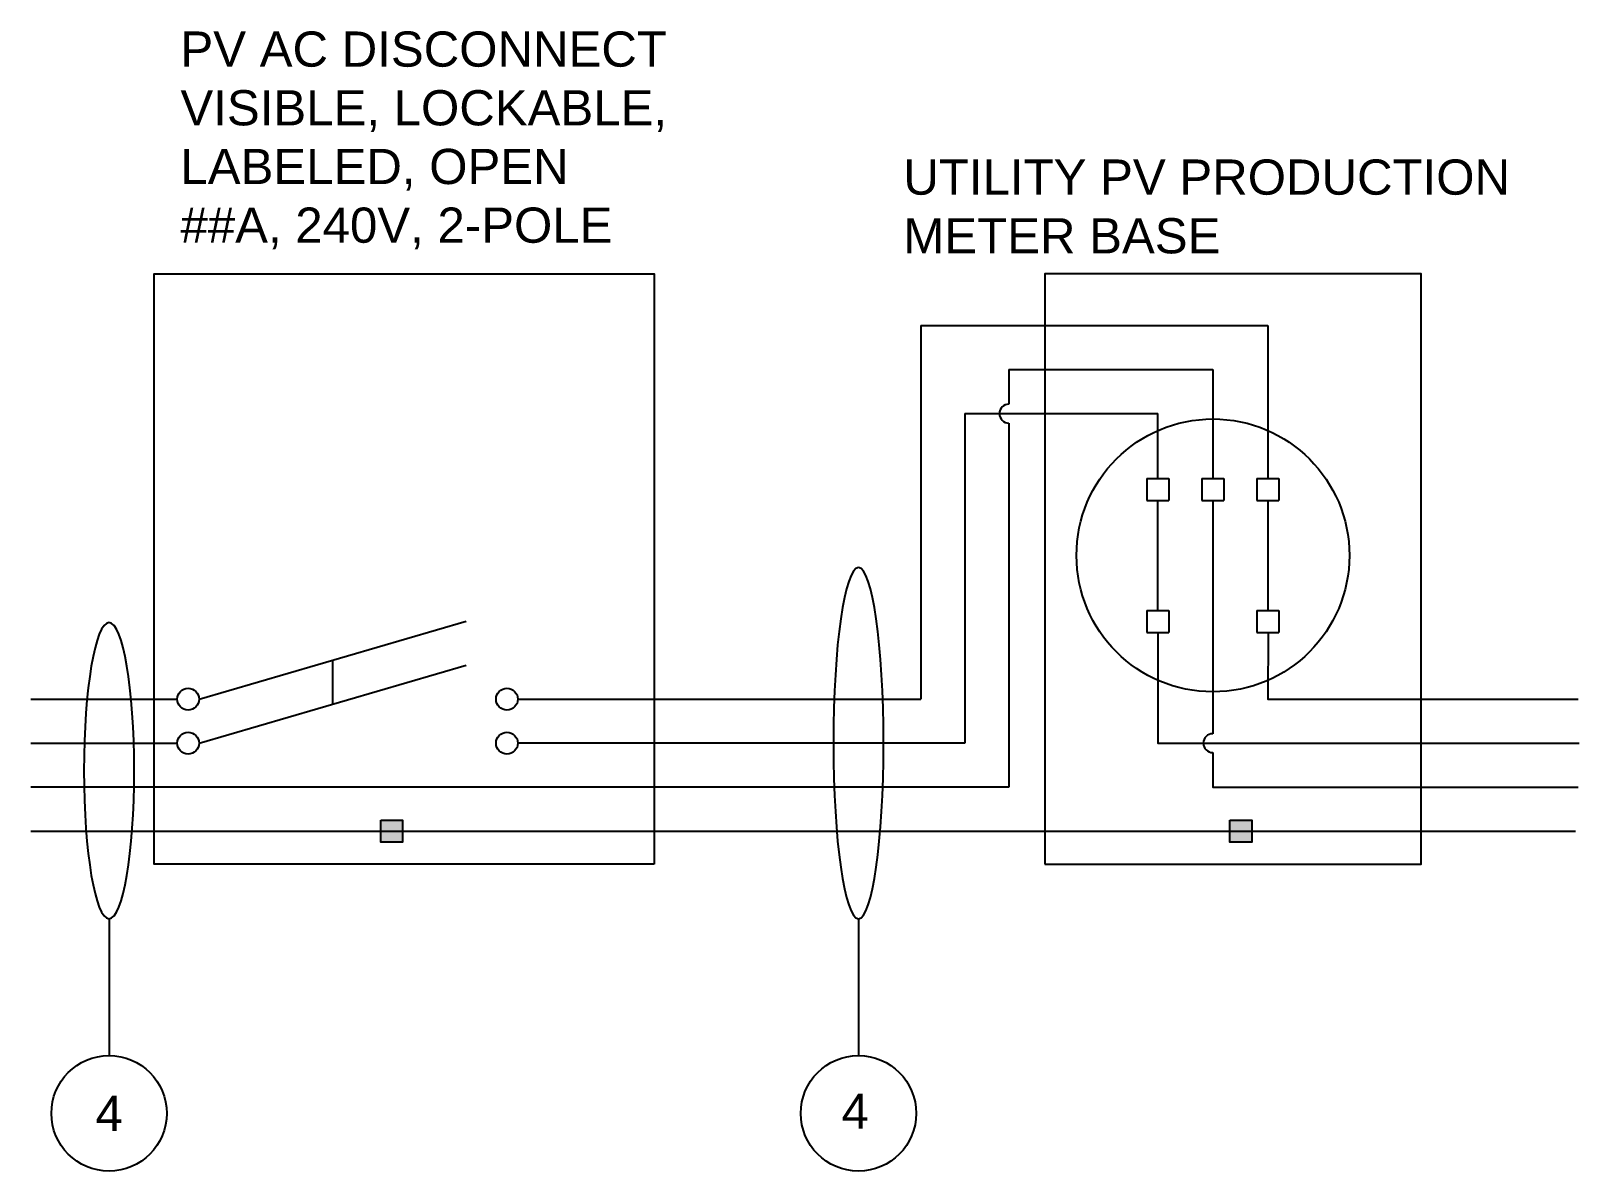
# Model space of a CAD drawing. Header units: inches. Extents: x 283.3 to 318.5, y 6.7 to 99.1.
# Drawn here: x 283.34 to 318.51, y 6.68 to 32.59 of the extents above; entities outside this region: 1.
import ezdxf

# ---------------------------------------------------------------- set-up
doc = ezdxf.new("R2010")
doc.units = ezdxf.units.IN
doc.header["$MEASUREMENT"] = 0
doc.layers.add('Ground', color=3, linetype='Continuous')
doc.layers.add('wirecallout', color=4, linetype='Continuous', lineweight=25)
doc.styles.get("Standard").update_dxf_attribs({"font": 'arial.ttf'})

# ---------------------------------------------------------------- blocks, each defined once
blk = doc.blocks.new('*T21')
at = {"color": 0, "linetype": 'ByBlock', "lineweight": -2, "transparency": 16777216}
for p, q in [((0, 0), (8.467, 0)), ((0, 0), (0, -4.497)), ((4.233, 0), (4.233, -4.497)), ((8.467, 0), (8.467, -4.497)), ((0, -1.348), (8.467, -1.348)), ((0, -2.697), (8.467, -2.697)), ((0, -4.497), (8.467, -4.497))]:
    blk.add_line(p, q, dxfattribs=at)
at = {"color": 0, "transparency": 16777216, "char_height": 0.55556, "width": 3.63333}
for s, insert, attachment_point in [('{\\fCalibri|b0|i0|c0;AC DISCO', (0.3, -1.048), 7), ('{\\fCalibri|b0|i0|c0;', (8.167, -1.048), 9), ('{\\fCalibri|b0|i0|c0;PV BREAK', (0.3, -2.397), 7), ('{\\fCalibri|b0|i0|c0;', (4.533, -2.397), 7)]:
    blk.add_mtext(s, dxfattribs=dict(at, insert=insert, attachment_point=attachment_point))

msp = doc.modelspace()

# ---------------------------------------------------------------- hatches: boundary and pattern name
h = msp.add_hatch(color=256)
h.dxf.hatch_style = 1
h.paths.add_polyline_path([(291.785, 14.654), (291.289, 14.654), (291.289, 14.406), (291.785, 14.406)])
h.paths.add_polyline_path([(291.785, 14.406), (291.289, 14.406), (291.289, 14.158), (291.785, 14.158)])
h = msp.add_hatch(color=256)
h.dxf.hatch_style = 1
h.paths.add_polyline_path([(311.079, 14.654), (310.582, 14.654), (310.582, 14.406), (311.079, 14.406)])
h.paths.add_polyline_path([(311.079, 14.406), (310.582, 14.406), (310.582, 14.158), (311.079, 14.158)])

# ---------------------------------------------------------------- linework, layer by layer
for p, q in [((303.56, 25.894), (311.446, 25.894)), ((303.56, 25.894), (303.56, 17.406)), ((311.446, 25.894), (311.446, 22.422)), ((305.56, 24.894), (305.56, 24.109)), ((305.56, 24.894), (310.192, 24.894)), ((310.192, 24.894), (310.192, 22.422)), ((304.56, 23.894), (304.56, 16.406)), ((304.56, 23.894), (308.946, 23.894)), ((305.56, 23.679), (305.56, 15.406)), ((308.946, 22.422), (308.946, 23.894)), ((308.696, 22.422), (308.696, 21.922)), ((308.696, 22.422), (309.196, 22.422)), ((309.196, 22.422), (309.196, 21.922)), ((309.943, 22.422), (309.943, 21.922)), ((309.943, 22.422), (310.443, 22.422)), ((310.443, 22.422), (310.443, 21.922)), ((311.196, 22.422), (311.196, 21.922)), ((311.196, 22.422), (311.696, 22.422)), ((311.696, 22.422), (311.696, 21.922)), ((308.696, 21.922), (309.196, 21.922)), ((308.946, 19.422), (308.946, 21.922)), ((309.943, 21.922), (310.443, 21.922)), ((310.192, 21.922), (310.192, 18.628)), ((311.196, 21.922), (311.696, 21.922)), ((311.446, 21.922), (311.446, 21.41)), ((311.446, 21.922), (311.446, 19.422)), ((308.696, 19.422), (308.696, 18.922)), ((308.696, 19.422), (309.196, 19.422)), ((309.196, 19.422), (309.196, 18.922)), ((311.196, 19.422), (311.196, 18.922)), ((311.196, 19.422), (311.696, 19.422)), ((311.696, 19.422), (311.696, 18.922)), ((287.16, 17.406), (293.231, 19.177)), ((308.696, 18.922), (309.196, 18.922)), ((311.196, 18.922), (311.696, 18.922)), ((290.195, 18.291), (290.195, 17.291)), ((310.192, 18.628), (310.192, 16.621)), ((287.16, 16.406), (293.231, 18.177)), ((283.342, 17.406), (286.664, 17.406)), ((294.404, 17.406), (303.56, 17.406)), ((283.342, 16.406), (286.664, 16.406)), ((304.56, 16.406), (294.404, 16.406)), ((305.56, 15.406), (283.342, 15.406)), ((285.117, 12.416), (285.117, 9.305)), ((302.143, 12.416), (302.143, 9.305))]:
    msp.add_line(p, q)
for points in [[(297.498, 13.653), (286.144, 13.653), (286.144, 27.069), (297.498, 27.069)], [(306.379, 13.653), (314.923, 13.653), (314.923, 27.069), (306.379, 27.069)], [(291.289, 14.654), (291.785, 14.654), (291.785, 14.158), (291.289, 14.158)], [(310.582, 14.654), (311.079, 14.654), (311.079, 14.158), (310.582, 14.158)]]:
    msp.add_lwpolyline(points, close=True)
for points in [[(308.946, 18.922), (308.946, 16.406), (318.513, 16.406)], [(311.452, 18.922), (311.442, 17.406), (318.495, 17.406)], [(310.192, 16.191), (310.192, 15.406), (318.495, 15.406)]]:
    msp.add_lwpolyline(points)
for centre, radius in [((310.196, 20.672), 3.1), ((286.912, 17.406), 0.248), ((294.156, 17.406), 0.248), ((286.912, 16.406), 0.248), ((294.156, 16.406), 0.248), ((285.117, 7.994), 1.311), ((302.143, 7.994), 1.311)]:
    msp.add_circle(centre, radius)
for centre in [(305.56, 23.894), (310.192, 16.406)]:
    msp.add_arc(centre, 0.215, 90, 270)
at = {"layer": 'Ground'}
msp.add_lwpolyline([(283.342, 14.406), (318.436, 14.406)], dxfattribs=at)
at = {"layer": 'wirecallout', "color": 7, "extrusion": (0, 0, -1)}
for centre, major_axis, ratio in [((302.143, 16.406), (0, 3.99), 0.14309), ((285.117, 15.78), (0, 3.364), 0.169711)]:
    msp.add_ellipse(centre, major_axis=major_axis, ratio=ratio, dxfattribs=at)

# ---------------------------------------------------------------- block references
msp.add_blockref('*T21', (293.188, 99.125))

# ---------------------------------------------------------------- texts
at = {"char_height": 0.8}
for s, width, heights, insert, attachment_point in [('PV AC DISCONNECT\\PVISIBLE, LOCKABLE, LABELED, OPEN\\P##A, 240V, 2-POLE', 14.09593, [5.193], (286.738, 27.628), 7), ('\\A1;\\pxql;UTILITY PV PRODUCTION\\PMETER BASE', 14.51791, [5.98], (303.162, 27.524), 7), ('4', 15.64005, [0], (302.38, 8.443), 3), ('4', 15.64005, [0], (285.117, 7.994), 5)]:
    msp.add_mtext_dynamic_manual_height_columns(s, width=width, gutter_width=1, heights=heights, dxfattribs=dict(at, insert=insert, attachment_point=attachment_point))

doc.saveas('drawing.dxf')
